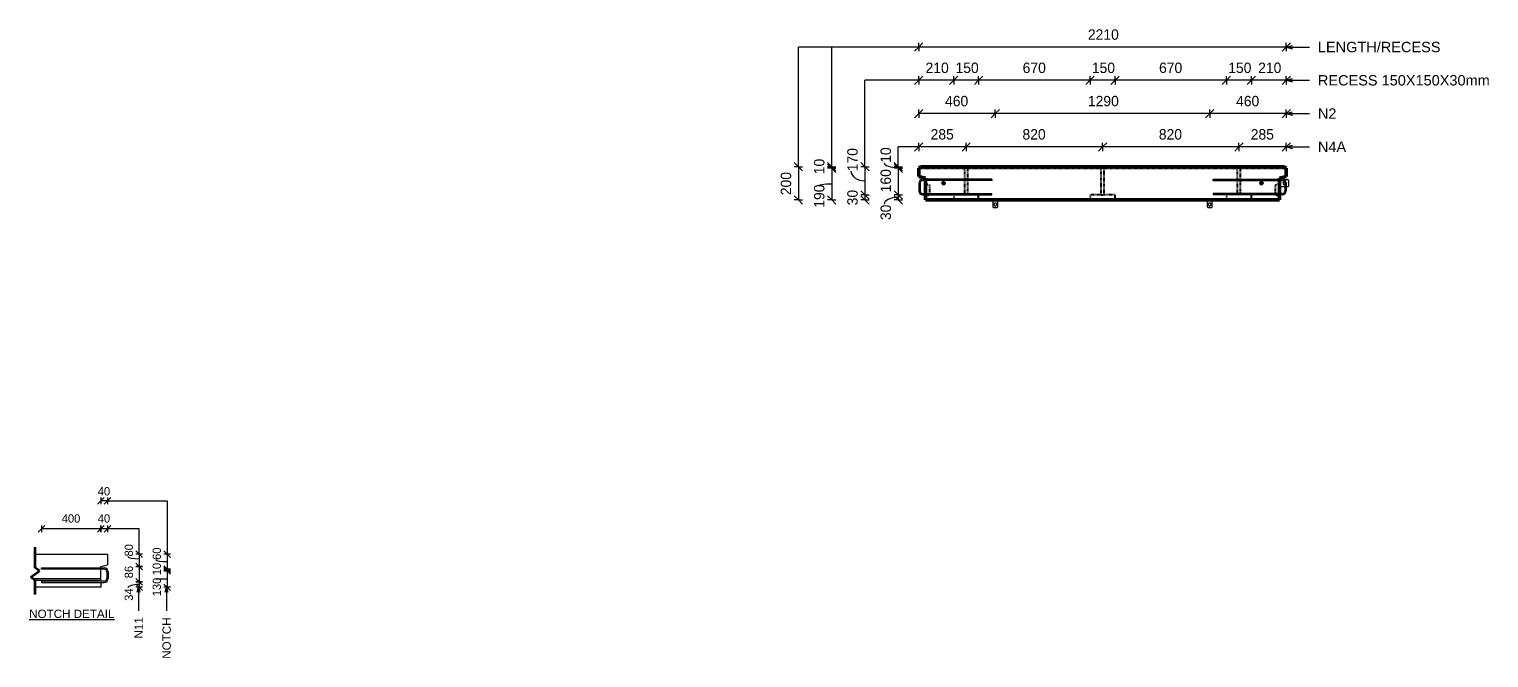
# Model space of a CAD drawing. Header units: millimetres. Extents: x -3238 to 16509, y 1067 to 21350.
# Drawn here: x 7732 to 16509, y 17512 to 21291 of the extents above; entities that cross this region are included whole.
import ezdxf

# ---------------------------------------------------------------- set-up
doc = ezdxf.new("R2010")
doc.units = ezdxf.units.MM
doc.linetypes.add('Dash', pattern=[6.36, 3.18, -3.18])
for name, color, linetype, lineweight in [('A-ANNO-DIMS', 211, 'Continuous', 9), ('A-ANNO-DIMS-25', 211, 'Continuous', 9), ('A-DETL', 90, 'Continuous', 18), ('A-DETL-MBND', 5, 'Continuous', 18), ('A-GENM', 13, 'Continuous', 18), ('A-WALL', 113, 'Continuous', 25), ('A-WALL-HDLN', 110, 'Dash', 25), ('G-ANNO-TEXT', 231, 'Continuous', 9), ('S-RBAR', 171, 'Continuous', 18)]:
    doc.layers.add(name, color=color, linetype=linetype, lineweight=lineweight)
doc.styles.add('Arial', font='arial.ttf', dxfattribs={"height": 62.5})
doc.styles.add('Arial_1', font='arial.ttf', dxfattribs={"height": 50})
doc.styles.add('Nirmala UI Semilight', font='NirmalaS.ttf', dxfattribs={"height": 62.5})
doc.styles.add('Nirmala UI Semilight_1', font='NirmalaS.ttf', dxfattribs={"height": 50})
doc.dimstyles.new('Arrow_Filled_-_2_5_NI_UI', dxfattribs={"dimscale": 304.8, "dimtxt": 65.460247, "dimasz": 0.164042, "dimexe": 0.082021, "dimexo": 0.0625, "dimgap": 0.082021, "dimtad": 1, "dimdec": 0, "dimzin": 0, "dimdsep": 46, "dimtxsty": 'Nirmala UI Semilight', "dimblk1": 'OBLIQUE', "dimblk2": 'OBLIQUE', "dimsah": 1, "dimcen": 0.09, "dimazin": 0, "dimtfac": 1, "dimtdec": 4, "dimtix": 1, "dimtmove": 0, "dimatfit": 3, "dimfxl": 0.082021, "dimfxlon": 1, "dimtvp": 1, "dimtolj": 1, "dimtzin": 0, "dimarcsym": 2})
doc.dimstyles.new('Arrow_Filled_-_2_5_NI_UI_5', dxfattribs={"dimscale": 304.8, "dimtxt": 65.460247, "dimasz": 0.164042, "dimexe": 0.082021, "dimexo": 0.0625, "dimgap": 0.082021, "dimtad": 1, "dimdec": 0, "dimzin": 0, "dimdsep": 46, "dimtxsty": 'Nirmala UI Semilight', "dimblk1": 'OBLIQUE', "dimblk2": 'OBLIQUE', "dimsah": 1, "dimcen": 0.09, "dimazin": 0, "dimtfac": 1, "dimtdec": 4, "dimtix": 1, "dimtmove": 1, "dimatfit": 3, "dimfxl": 0.082021, "dimfxlon": 1, "dimtvp": 1, "dimtolj": 1, "dimtzin": 0, "dimarcsym": 2})

# ---------------------------------------------------------------- blocks, each defined once
blk = doc.blocks.new('RR spread anchor face based - RR-SA-2_5-150-1876458-Elevation Top Copy 1 Copy 1')
at = {"layer": 'A-GENM'}
for p, q in [((-1003.5, 20264.6), (-1003.5, 20224.6)), ((-1003.5, 20224.6), (-1001, 20219.6)), ((-1001, 20219.6), (-976, 20219.6)), ((-995.5, 20235.1), (-995.5, 20241.1)), ((-981.5, 20241.1), (-981.5, 20235.1)), ((-976, 20219.6), (-973.5, 20224.6)), ((-973.5, 20224.6), (-973.5, 20264.6))]:
    blk.add_line(p, q, dxfattribs=at)
for centre, start, end in [((-988.5, 20241.1), 0, 180), ((-988.5, 20235.1), 180, 360)]:
    blk.add_arc(centre, 7, start, end, dxfattribs=at)
blk = doc.blocks.new('RR spread anchor face based - RR-SA-3_0-200-1726827-Elevation Top Copy 1 Copy 1')
at = {"layer": 'A-GENM'}
for p, q in [((-539.8, 20373.6), (-539.5, 20373.6)), ((-518.5, 20384.6), (-539.5, 20384.6)), ((-513.5, 20382.1), (-518.5, 20384.6)), ((-513.5, 20347.1), (-513.5, 20382.1)), ((-568.5, 20344.6), (-536.5, 20344.6)), ((-536.5, 20355.6), (-539.8, 20355.6)), ((-528.5, 20344.6), (-518.5, 20344.6)), ((-518.5, 20344.6), (-513.5, 20347.1))]:
    blk.add_line(p, q, dxfattribs=at)
for centre, start, end in [((-539.8, 20364.6), 90, 270), ((-535.8, 20364.6), 324.81675, 43.77435)]:
    blk.add_arc(centre, 9, start, end, dxfattribs=at)
blk = doc.blocks.new('DIMBLOCK47-Elevation Top Copy 1 Copy 1')
at = {"layer": 'A-ANNO-DIMS-25'}
for p, q in [((15006.5, 20583.7), (14981.5, 20558.7)), ((15006.5, 20583.7), (15031.5, 20608.7)), ((15006.5, 20583.7), (15006.5, 20608.7)), ((15291.5, 20583.7), (15006.5, 20583.7)), ((15006.5, 20583.7), (15006.5, 20558.7)), ((15291.5, 20583.7), (15266.5, 20558.7)), ((15291.5, 20583.7), (15316.5, 20608.7)), ((15291.5, 20583.7), (15291.5, 20608.7)), ((15291.5, 20583.7), (15291.5, 20558.7))]:
    blk.add_line(p, q, dxfattribs=at)
at = {"layer": 'A-ANNO-DIMS-25', "color": 0, "insert": (15077.6, 20690.2), "char_height": 62.5, "width": 171.387, "attachment_point": 1, "line_spacing_factor": 1.142579, "style": 'Nirmala UI Semilight'}
blk.add_mtext('285', dxfattribs=at)
blk = doc.blocks.new('_Oblique')
at = {"color": 0, "linetype": 'ByBlock', "lineweight": -2}
blk.add_line((-0.5, -0.5), (0.5, 0.5), dxfattribs=at)
blk = doc.blocks.new('DIMBLOCK48-Elevation Top Copy 1 Copy 1')
at = {"layer": 'A-ANNO-DIMS-25'}
for p, q in [((14186.5, 20583.7), (14161.5, 20558.7)), ((14186.5, 20583.7), (14211.5, 20608.7)), ((14186.5, 20583.7), (14186.5, 20608.7)), ((15006.5, 20583.7), (14186.5, 20583.7)), ((14186.5, 20583.7), (14186.5, 20558.7)), ((15006.5, 20583.7), (14981.5, 20558.7)), ((15006.5, 20583.7), (15031.5, 20608.7)), ((15006.5, 20583.7), (15006.5, 20608.7)), ((15006.5, 20583.7), (15006.5, 20558.7))]:
    blk.add_line(p, q, dxfattribs=at)
at = {"layer": 'A-ANNO-DIMS-25', "color": 0, "insert": (14525.1, 20690.2), "char_height": 62.5, "width": 171.387, "attachment_point": 1, "line_spacing_factor": 1.142579, "style": 'Nirmala UI Semilight'}
blk.add_mtext('820', dxfattribs=at)
blk = doc.blocks.new('DIMBLOCK49-Elevation Top Copy 1 Copy 1')
at = {"layer": 'A-ANNO-DIMS-25'}
for p, q in [((13366.5, 20583.7), (13341.5, 20558.7)), ((13366.5, 20583.7), (13391.5, 20608.7)), ((13366.5, 20583.7), (13366.5, 20608.7)), ((14186.5, 20583.7), (13366.5, 20583.7)), ((13366.5, 20583.7), (13366.5, 20558.7)), ((14186.5, 20583.7), (14161.5, 20558.7)), ((14186.5, 20583.7), (14211.5, 20608.7)), ((14186.5, 20583.7), (14186.5, 20608.7)), ((14186.5, 20583.7), (14186.5, 20558.7))]:
    blk.add_line(p, q, dxfattribs=at)
at = {"layer": 'A-ANNO-DIMS-25', "color": 0, "insert": (13705.1, 20690.2), "char_height": 62.5, "width": 171.387, "attachment_point": 1, "line_spacing_factor": 1.142579, "style": 'Nirmala UI Semilight'}
blk.add_mtext('820', dxfattribs=at)
blk = doc.blocks.new('DIMBLOCK50-Elevation Top Copy 1 Copy 1')
at = {"layer": 'A-ANNO-DIMS-25'}
for p, q in [((13081.5, 20583.7), (13056.5, 20558.7)), ((13081.5, 20583.7), (13106.5, 20608.7)), ((13081.5, 20583.7), (13081.5, 20608.7)), ((13366.5, 20583.7), (13081.5, 20583.7)), ((13081.5, 20583.7), (13081.5, 20558.7)), ((13366.5, 20583.7), (13341.5, 20558.7)), ((13366.5, 20583.7), (13391.5, 20608.7)), ((13366.5, 20583.7), (13366.5, 20608.7)), ((13366.5, 20583.7), (13366.5, 20558.7))]:
    blk.add_line(p, q, dxfattribs=at)
at = {"layer": 'A-ANNO-DIMS-25', "color": 0, "insert": (13152.6, 20690.2), "char_height": 62.5, "width": 171.387, "attachment_point": 1, "line_spacing_factor": 1.142579, "style": 'Nirmala UI Semilight'}
blk.add_mtext('285', dxfattribs=at)
blk = doc.blocks.new('DIMBLOCK51-Elevation Top Copy 1 Copy 1')
at = {"layer": 'A-ANNO-DIMS-25'}
for p, q in [((14831.5, 20783.7), (14856.5, 20808.7)), ((14831.5, 20783.7), (14831.5, 20808.7)), ((15291.5, 20783.7), (15316.5, 20808.7)), ((15291.5, 20783.7), (15291.5, 20808.7)), ((14831.5, 20783.7), (14806.5, 20758.7)), ((15291.5, 20783.7), (14831.5, 20783.7)), ((14831.5, 20783.7), (14831.5, 20758.7)), ((15291.5, 20783.7), (15266.5, 20758.7)), ((15291.5, 20783.7), (15291.5, 20758.7))]:
    blk.add_line(p, q, dxfattribs=at)
at = {"layer": 'A-ANNO-DIMS-25', "color": 0, "insert": (14989.5, 20890.2), "char_height": 62.5, "width": 172.815, "attachment_point": 1, "line_spacing_factor": 1.142579, "style": 'Nirmala UI Semilight'}
blk.add_mtext('460', dxfattribs=at)
blk = doc.blocks.new('DIMBLOCK52-Elevation Top Copy 1 Copy 1')
at = {"layer": 'A-ANNO-DIMS-25'}
for p, q in [((13541.5, 20783.7), (13566.5, 20808.7)), ((13541.5, 20783.7), (13541.5, 20808.7)), ((14831.5, 20783.7), (14856.5, 20808.7)), ((14831.5, 20783.7), (14831.5, 20808.7)), ((13541.5, 20783.7), (13516.5, 20758.7)), ((14831.5, 20783.7), (13541.5, 20783.7)), ((13541.5, 20783.7), (13541.5, 20758.7)), ((14831.5, 20783.7), (14806.5, 20758.7)), ((14831.5, 20783.7), (14831.5, 20758.7))]:
    blk.add_line(p, q, dxfattribs=at)
at = {"layer": 'A-ANNO-DIMS-25', "color": 0, "insert": (14098.5, 20890.2), "char_height": 62.5, "width": 211.377, "attachment_point": 1, "line_spacing_factor": 1.142579, "style": 'Nirmala UI Semilight'}
blk.add_mtext('1290', dxfattribs=at)
blk = doc.blocks.new('DIMBLOCK53-Elevation Top Copy 1 Copy 1')
at = {"layer": 'A-ANNO-DIMS-25'}
for p, q in [((13081.5, 20783.7), (13106.5, 20808.7)), ((13081.5, 20783.7), (13081.5, 20808.7)), ((13541.5, 20783.7), (13566.5, 20808.7)), ((13541.5, 20783.7), (13541.5, 20808.7)), ((13081.5, 20783.7), (13056.5, 20758.7)), ((13541.5, 20783.7), (13081.5, 20783.7)), ((13081.5, 20783.7), (13081.5, 20758.7)), ((13541.5, 20783.7), (13516.5, 20758.7)), ((13541.5, 20783.7), (13541.5, 20758.7))]:
    blk.add_line(p, q, dxfattribs=at)
at = {"layer": 'A-ANNO-DIMS-25', "color": 0, "insert": (13239.5, 20890.2), "char_height": 62.5, "width": 172.815, "attachment_point": 1, "line_spacing_factor": 1.142579, "style": 'Nirmala UI Semilight'}
blk.add_mtext('460', dxfattribs=at)
blk = doc.blocks.new('DIMBLOCK54-Elevation Top Copy 1 Copy 1')
at = {"layer": 'A-ANNO-DIMS-25'}
for p, q in [((15081.5, 20983.7), (15056.5, 20958.7)), ((15081.5, 20983.7), (15106.5, 21008.7)), ((15081.5, 20983.7), (15081.5, 21008.7)), ((15291.5, 20983.7), (15081.5, 20983.7)), ((15081.5, 20983.7), (15081.5, 20958.7)), ((15291.5, 20983.7), (15266.5, 20958.7)), ((15291.5, 20983.7), (15316.5, 21008.7)), ((15291.5, 20983.7), (15291.5, 21008.7)), ((15291.5, 20983.7), (15291.5, 20958.7))]:
    blk.add_line(p, q, dxfattribs=at)
at = {"layer": 'A-ANNO-DIMS-25', "color": 0, "insert": (15122.3, 21090.2), "char_height": 62.5, "width": 154.248, "attachment_point": 1, "line_spacing_factor": 1.142579, "style": 'Nirmala UI Semilight'}
blk.add_mtext('210', dxfattribs=at)
blk = doc.blocks.new('DIMBLOCK55-Elevation Top Copy 1 Copy 1')
at = {"layer": 'A-ANNO-DIMS-25'}
for p, q in [((14931.5, 20983.7), (14906.5, 20958.7)), ((14931.5, 20983.7), (14956.5, 21008.7)), ((14931.5, 20983.7), (14931.5, 21008.7)), ((15081.5, 20983.7), (14931.5, 20983.7)), ((14931.5, 20983.7), (14931.5, 20958.7)), ((15081.5, 20983.7), (15056.5, 20958.7)), ((15081.5, 20983.7), (15106.5, 21008.7)), ((15081.5, 20983.7), (15081.5, 21008.7)), ((15081.5, 20983.7), (15081.5, 20958.7))]:
    blk.add_line(p, q, dxfattribs=at)
at = {"layer": 'A-ANNO-DIMS-25', "color": 0, "insert": (14942.3, 21090.2), "char_height": 62.5, "width": 154.248, "attachment_point": 1, "line_spacing_factor": 1.142579, "style": 'Nirmala UI Semilight'}
blk.add_mtext('150', dxfattribs=at)
blk = doc.blocks.new('DIMBLOCK56-Elevation Top Copy 1 Copy 1')
at = {"layer": 'A-ANNO-DIMS-25'}
for p, q in [((14261.5, 20983.7), (14236.5, 20958.7)), ((14261.5, 20983.7), (14286.5, 21008.7)), ((14261.5, 20983.7), (14261.5, 21008.7)), ((14931.5, 20983.7), (14261.5, 20983.7)), ((14261.5, 20983.7), (14261.5, 20958.7)), ((14931.5, 20983.7), (14906.5, 20958.7)), ((14931.5, 20983.7), (14956.5, 21008.7)), ((14931.5, 20983.7), (14931.5, 21008.7)), ((14931.5, 20983.7), (14931.5, 20958.7))]:
    blk.add_line(p, q, dxfattribs=at)
at = {"layer": 'A-ANNO-DIMS-25', "color": 0, "insert": (14526.3, 21090.2), "char_height": 62.5, "width": 168.53, "attachment_point": 1, "line_spacing_factor": 1.142579, "style": 'Nirmala UI Semilight'}
blk.add_mtext('670', dxfattribs=at)
blk = doc.blocks.new('DIMBLOCK57-Elevation Top Copy 1 Copy 1')
at = {"layer": 'A-ANNO-DIMS-25'}
for p, q in [((14111.5, 20983.7), (14086.5, 20958.7)), ((14111.5, 20983.7), (14136.5, 21008.7)), ((14111.5, 20983.7), (14111.5, 21008.7)), ((14261.5, 20983.7), (14111.5, 20983.7)), ((14111.5, 20983.7), (14111.5, 20958.7)), ((14261.5, 20983.7), (14236.5, 20958.7)), ((14261.5, 20983.7), (14286.5, 21008.7)), ((14261.5, 20983.7), (14261.5, 21008.7)), ((14261.5, 20983.7), (14261.5, 20958.7))]:
    blk.add_line(p, q, dxfattribs=at)
at = {"layer": 'A-ANNO-DIMS-25', "color": 0, "insert": (14122.3, 21090.2), "char_height": 62.5, "width": 154.248, "attachment_point": 1, "line_spacing_factor": 1.142579, "style": 'Nirmala UI Semilight'}
blk.add_mtext('150', dxfattribs=at)
blk = doc.blocks.new('DIMBLOCK58-Elevation Top Copy 1 Copy 1')
at = {"layer": 'A-ANNO-DIMS-25'}
for p, q in [((13441.5, 20983.7), (13416.5, 20958.7)), ((13441.5, 20983.7), (13466.5, 21008.7)), ((13441.5, 20983.7), (13441.5, 21008.7)), ((14111.5, 20983.7), (13441.5, 20983.7)), ((13441.5, 20983.7), (13441.5, 20958.7)), ((14111.5, 20983.7), (14086.5, 20958.7)), ((14111.5, 20983.7), (14136.5, 21008.7)), ((14111.5, 20983.7), (14111.5, 21008.7)), ((14111.5, 20983.7), (14111.5, 20958.7))]:
    blk.add_line(p, q, dxfattribs=at)
at = {"layer": 'A-ANNO-DIMS-25', "color": 0, "insert": (13706.3, 21090.2), "char_height": 62.5, "width": 168.53, "attachment_point": 1, "line_spacing_factor": 1.142579, "style": 'Nirmala UI Semilight'}
blk.add_mtext('670', dxfattribs=at)
blk = doc.blocks.new('DIMBLOCK59-Elevation Top Copy 1 Copy 1')
at = {"layer": 'A-ANNO-DIMS-25'}
for p, q in [((13291.5, 20983.7), (13266.5, 20958.7)), ((13291.5, 20983.7), (13316.5, 21008.7)), ((13291.5, 20983.7), (13291.5, 21008.7)), ((13441.5, 20983.7), (13291.5, 20983.7)), ((13291.5, 20983.7), (13291.5, 20958.7)), ((13441.5, 20983.7), (13416.5, 20958.7)), ((13441.5, 20983.7), (13466.5, 21008.7)), ((13441.5, 20983.7), (13441.5, 21008.7)), ((13441.5, 20983.7), (13441.5, 20958.7))]:
    blk.add_line(p, q, dxfattribs=at)
at = {"layer": 'A-ANNO-DIMS-25', "color": 0, "insert": (13302.3, 21090.2), "char_height": 62.5, "width": 154.248, "attachment_point": 1, "line_spacing_factor": 1.142579, "style": 'Nirmala UI Semilight'}
blk.add_mtext('150', dxfattribs=at)
blk = doc.blocks.new('DIMBLOCK60-Elevation Top Copy 1 Copy 1')
at = {"layer": 'A-ANNO-DIMS-25'}
for p, q in [((13081.5, 20983.7), (13056.5, 20958.7)), ((13081.5, 20983.7), (13106.5, 21008.7)), ((13081.5, 20983.7), (13081.5, 21008.7)), ((13291.5, 20983.7), (13081.5, 20983.7)), ((13081.5, 20983.7), (13081.5, 20958.7)), ((13291.5, 20983.7), (13266.5, 20958.7)), ((13291.5, 20983.7), (13316.5, 21008.7)), ((13291.5, 20983.7), (13291.5, 21008.7)), ((13291.5, 20983.7), (13291.5, 20958.7))]:
    blk.add_line(p, q, dxfattribs=at)
at = {"layer": 'A-ANNO-DIMS-25', "color": 0, "insert": (13122.3, 21090.2), "char_height": 62.5, "width": 154.248, "attachment_point": 1, "line_spacing_factor": 1.142579, "style": 'Nirmala UI Semilight'}
blk.add_mtext('210', dxfattribs=at)
blk = doc.blocks.new('DIMBLOCK61-Elevation Top Copy 1 Copy 1')
at = {"layer": 'A-ANNO-DIMS-25'}
for p, q in [((13081.5, 21183.7), (13056.5, 21158.7)), ((13081.5, 21183.7), (13106.5, 21208.7)), ((13081.5, 21183.7), (13081.5, 21208.7)), ((15291.5, 21183.7), (13081.5, 21183.7)), ((13081.5, 21183.7), (13081.5, 21158.7)), ((15291.5, 21183.7), (15266.5, 21158.7)), ((15291.5, 21183.7), (15316.5, 21208.7)), ((15291.5, 21183.7), (15291.5, 21208.7)), ((15291.5, 21183.7), (15291.5, 21158.7))]:
    blk.add_line(p, q, dxfattribs=at)
at = {"layer": 'A-ANNO-DIMS-25', "color": 0, "insert": (14098.5, 21290.2), "char_height": 62.5, "width": 211.377, "attachment_point": 1, "line_spacing_factor": 1.142579, "style": 'Nirmala UI Semilight'}
blk.add_mtext('2210', dxfattribs=at)
blk = doc.blocks.new('DIMBLOCK62-Elevation Top Copy 1 Copy 1')
at = {"layer": 'A-ANNO-DIMS-25'}
for p, q in [((12958.1, 20464.6), (12933.1, 20489.6)), ((12958.1, 20454.6), (12933.1, 20479.6)), ((12958.1, 20464.6), (12933.1, 20464.6)), ((12958.1, 20454.6), (12933.1, 20454.6)), ((12958.1, 20464.6), (12958.1, 20454.6)), ((12958.1, 20464.6), (12983.1, 20439.6)), ((12958.1, 20464.6), (12983.1, 20464.6)), ((12958.1, 20454.6), (12983.1, 20429.6)), ((12958.1, 20454.6), (12983.1, 20454.6))]:
    blk.add_line(p, q, dxfattribs=at)
blk.add_ellipse((12958.1, 20487.8), major_axis=(84.5, 0), ratio=0.333984, start_param=3.141593, end_param=4.712389, dxfattribs=at)
at = {"layer": 'A-ANNO-DIMS-25', "color": 0, "insert": (12851.5, 20487.8), "char_height": 62.5, "width": 97.119, "attachment_point": 1, "rotation": 90, "line_spacing_factor": 1.142579, "style": 'Nirmala UI Semilight'}
blk.add_mtext('10', dxfattribs=at)
blk = doc.blocks.new('DIMBLOCK63-Elevation Top Copy 1 Copy 1')
at = {"layer": 'A-ANNO-DIMS-25'}
for p, q in [((12958.1, 20454.6), (12933.1, 20479.6)), ((12958.1, 20454.6), (12933.1, 20454.6)), ((12958.1, 20454.6), (12958.1, 20294.6)), ((12958.1, 20454.6), (12983.1, 20429.6)), ((12958.1, 20454.6), (12983.1, 20454.6)), ((12958.1, 20294.6), (12933.1, 20319.6)), ((12958.1, 20294.6), (12933.1, 20294.6)), ((12958.1, 20294.6), (12983.1, 20269.6)), ((12958.1, 20294.6), (12983.1, 20294.6))]:
    blk.add_line(p, q, dxfattribs=at)
at = {"layer": 'A-ANNO-DIMS-25', "color": 0, "insert": (12851.5, 20310.3), "char_height": 62.5, "width": 154.248, "attachment_point": 1, "rotation": 90, "line_spacing_factor": 1.142579, "style": 'Nirmala UI Semilight'}
blk.add_mtext('160', dxfattribs=at)
blk = doc.blocks.new('DIMBLOCK64-Elevation Top Copy 1 Copy 1')
at = {"layer": 'A-ANNO-DIMS-25'}
for p, q in [((12958.1, 20294.6), (12933.1, 20319.6)), ((12958.1, 20294.6), (12933.1, 20294.6)), ((12958.1, 20264.6), (12933.1, 20289.6)), ((12958.1, 20294.6), (12958.1, 20264.6)), ((12958.1, 20294.6), (12983.1, 20269.6)), ((12958.1, 20294.6), (12983.1, 20294.6)), ((12958.1, 20264.6), (12933.1, 20264.6)), ((12958.1, 20264.6), (12983.1, 20239.6)), ((12958.1, 20264.6), (12983.1, 20264.6))]:
    blk.add_line(p, q, dxfattribs=at)
blk.add_ellipse((12958.1, 20238.7), major_axis=(84.5, 0), ratio=0.484172, start_param=1.570796, end_param=3.141593, dxfattribs=at)
at = {"layer": 'A-ANNO-DIMS-25', "color": 0, "insert": (12851.5, 20143.4), "char_height": 62.5, "width": 114.258, "attachment_point": 1, "rotation": 90, "line_spacing_factor": 1.142579, "style": 'Nirmala UI Semilight'}
blk.add_mtext('30', dxfattribs=at)
blk = doc.blocks.new('DIMBLOCK65-Elevation Top Copy 1 Copy 1')
at = {"layer": 'A-ANNO-DIMS-25'}
for p, q in [((12558.1, 20464.6), (12533.1, 20489.6)), ((12558.1, 20454.6), (12533.1, 20479.6)), ((12558.1, 20464.6), (12533.1, 20464.6)), ((12558.1, 20454.6), (12533.1, 20454.6)), ((12558.1, 20464.6), (12558.1, 20454.6)), ((12558.1, 20464.6), (12583.1, 20439.6)), ((12558.1, 20464.6), (12583.1, 20464.6)), ((12558.1, 20454.6), (12583.1, 20429.6)), ((12558.1, 20454.6), (12583.1, 20454.6))]:
    blk.add_line(p, q, dxfattribs=at)
at = {"layer": 'A-ANNO-DIMS-25', "color": 0, "insert": (12451.5, 20419.1), "char_height": 62.5, "width": 97.119, "attachment_point": 1, "rotation": 90, "line_spacing_factor": 1.142579, "style": 'Nirmala UI Semilight'}
blk.add_mtext('10', dxfattribs=at)
blk = doc.blocks.new('DIMBLOCK66-Elevation Top Copy 1 Copy 1')
at = {"layer": 'A-ANNO-DIMS-25'}
for p, q in [((12558.1, 20454.6), (12533.1, 20479.6)), ((12558.1, 20454.6), (12533.1, 20454.6)), ((12558.1, 20454.6), (12558.1, 20264.6)), ((12558.1, 20454.6), (12583.1, 20429.6)), ((12558.1, 20454.6), (12583.1, 20454.6)), ((12558.1, 20264.6), (12533.1, 20289.6)), ((12558.1, 20264.6), (12533.1, 20264.6)), ((12558.1, 20264.6), (12583.1, 20239.6)), ((12558.1, 20264.6), (12583.1, 20264.6))]:
    blk.add_line(p, q, dxfattribs=at)
blk.add_ellipse((12558.1, 20346.4), major_axis=(84.5, 0), ratio=0.155959, start_param=1.570796, end_param=3.141593, dxfattribs=at)
at = {"layer": 'A-ANNO-DIMS-25', "color": 0, "insert": (12451.5, 20217.8), "char_height": 62.5, "width": 154.248, "attachment_point": 1, "rotation": 90, "line_spacing_factor": 1.142579, "style": 'Nirmala UI Semilight'}
blk.add_mtext('190', dxfattribs=at)
blk = doc.blocks.new('DIMBLOCK67-Elevation Top Copy 1 Copy 1')
at = {"layer": 'A-ANNO-DIMS-25'}
for p, q in [((12758.1, 20464.6), (12733.1, 20489.6)), ((12758.1, 20464.6), (12733.1, 20464.6)), ((12758.1, 20464.6), (12758.1, 20294.6)), ((12758.1, 20464.6), (12783.1, 20439.6)), ((12758.1, 20464.6), (12783.1, 20464.6)), ((12758.1, 20294.6), (12733.1, 20319.6)), ((12758.1, 20294.6), (12733.1, 20294.6)), ((12758.1, 20294.6), (12783.1, 20269.6)), ((12758.1, 20294.6), (12783.1, 20294.6))]:
    blk.add_line(p, q, dxfattribs=at)
blk.add_ellipse((12758.1, 20436.9), major_axis=(84.5, 0), ratio=0.677904, start_param=3.141593, end_param=4.712389, dxfattribs=at)
at = {"layer": 'A-ANNO-DIMS-25', "color": 0, "insert": (12651.5, 20436.9), "char_height": 62.5, "width": 151.392, "attachment_point": 1, "rotation": 90, "line_spacing_factor": 1.142579, "style": 'Nirmala UI Semilight'}
blk.add_mtext('170', dxfattribs=at)
blk = doc.blocks.new('DIMBLOCK68-Elevation Top Copy 1 Copy 1')
at = {"layer": 'A-ANNO-DIMS-25'}
for p, q in [((12758.1, 20294.6), (12733.1, 20319.6)), ((12758.1, 20294.6), (12733.1, 20294.6)), ((12758.1, 20264.6), (12733.1, 20289.6)), ((12758.1, 20294.6), (12758.1, 20264.6)), ((12758.1, 20294.6), (12783.1, 20269.6)), ((12758.1, 20294.6), (12783.1, 20294.6)), ((12758.1, 20264.6), (12733.1, 20264.6)), ((12758.1, 20264.6), (12783.1, 20239.6)), ((12758.1, 20264.6), (12783.1, 20264.6))]:
    blk.add_line(p, q, dxfattribs=at)
at = {"layer": 'A-ANNO-DIMS-25', "color": 0, "insert": (12651.5, 20232), "char_height": 62.5, "width": 114.258, "attachment_point": 1, "rotation": 90, "line_spacing_factor": 1.142579, "style": 'Nirmala UI Semilight'}
blk.add_mtext('30', dxfattribs=at)
blk = doc.blocks.new('DIMBLOCK69-Elevation Top Copy 1 Copy 1')
at = {"layer": 'A-ANNO-DIMS-25'}
for p, q in [((12358.1, 20464.6), (12333.1, 20489.6)), ((12358.1, 20464.6), (12333.1, 20464.6)), ((12358.1, 20464.6), (12358.1, 20264.6)), ((12358.1, 20464.6), (12383.1, 20439.6)), ((12358.1, 20464.6), (12383.1, 20464.6)), ((12358.1, 20264.6), (12333.1, 20289.6)), ((12358.1, 20264.6), (12333.1, 20264.6)), ((12358.1, 20264.6), (12383.1, 20239.6)), ((12358.1, 20264.6), (12383.1, 20264.6))]:
    blk.add_line(p, q, dxfattribs=at)
at = {"layer": 'A-ANNO-DIMS-25', "color": 0, "insert": (12251.5, 20293.2), "char_height": 62.5, "width": 171.387, "attachment_point": 1, "rotation": 90, "line_spacing_factor": 1.142579, "style": 'Nirmala UI Semilight'}
blk.add_mtext('200', dxfattribs=at)

msp = doc.modelspace()

# ---------------------------------------------------------------- hatches: boundary and pattern name
at = {"layer": 'S-RBAR'}
for points in [[(13231, 20354.6), (13238.1, 20357.5), (13241, 20364.6), (13238.1, 20371.6), (13231, 20374.6), (13224, 20371.6), (13221, 20364.6), (13224, 20357.5)], [(15142, 20354.6), (15149.1, 20357.5), (15152, 20364.6), (15149.1, 20371.6), (15142, 20374.6), (15135, 20371.6), (15132, 20364.6), (15135, 20357.5)]]:
    msp.add_hatch(color=256, dxfattribs=at).paths.add_polyline_path(points)
h = msp.add_hatch(color=256, dxfattribs=at)
edge = h.paths.add_edge_path()
edge.add_arc((13231, 20364.6), 10, 0, 360)
h = msp.add_hatch(color=256, dxfattribs=at)
edge = h.paths.add_edge_path()
edge.add_arc((15142, 20364.6), 10, 0, 360)

# ---------------------------------------------------------------- linework, layer by layer
at = {"layer": 'A-DETL', "color": 7}
for p, q in [((8163, 18456.1), (8143, 18436.1)), ((8163, 18456.1), (8183, 18476.1)), ((8163, 18476.1), (8163, 18456.1)), ((8203, 18456.1), (8163, 18456.1)), ((8163, 18456.1), (8163, 18436.1)), ((8203, 18456.1), (8183, 18436.1)), ((8223, 18476.1), (8203, 18456.1)), ((8203, 18476.1), (8203, 18456.1)), ((8203, 18456.1), (8203, 18436.1)), ((8203, 18456.1), (8561.2, 18456.1)), ((8561.2, 18456.1), (8561.2, 18135.4)), ((7807, 18287.5), (7787, 18267.5)), ((7807, 18307.5), (7807, 18287.5)), ((7807, 18287.5), (7827, 18307.5)), ((8163, 18287.5), (7807, 18287.5)), ((7807, 18287.5), (7807, 18267.5)), ((8163, 18287.5), (8143, 18267.5)), ((8143, 18267.5), (8163, 18287.5)), ((8163, 18287.5), (8163, 18307.5)), ((8163, 18307.5), (8163, 18287.5)), ((8163, 18287.5), (8183, 18307.5)), ((8183, 18307.5), (8163, 18287.5)), ((8203, 18287.5), (8163, 18287.5)), ((8163, 18287.5), (8163, 18267.5)), ((8163, 18267.5), (8163, 18287.5)), ((8183, 18267.5), (8203, 18287.5)), ((8203, 18307.5), (8203, 18287.5)), ((8203, 18287.5), (8223, 18307.5)), ((8203, 18287.5), (8203, 18267.5)), ((8392.9, 18287.5), (8203, 18287.5)), ((8392.9, 18135.4), (8392.9, 18287.5)), ((7768, 18135.4), (8203, 18135.4)), ((8203, 18135.4), (8203, 18070.4)), ((8392.9, 18135.4), (8372.9, 18155.4)), ((8392.9, 18135.4), (8372.9, 18135.4)), ((8412.9, 18115.4), (8392.9, 18135.4)), ((8392.9, 18135.4), (8392.9, 18060.6)), ((8412.9, 18135.4), (8392.9, 18135.4)), ((8561.2, 18135.4), (8541.2, 18155.4)), ((8561.2, 18135.4), (8541.2, 18135.4)), ((8581.2, 18115.4), (8561.2, 18135.4)), ((8561.2, 18135.4), (8561.2, 18045.4)), ((8581.2, 18135.4), (8561.2, 18135.4)), ((7807, 18044.1), (7807, 18052.1)), ((7807, 18052.1), (8183, 18052.1)), ((8183, 18044.1), (7807, 18044.1)), ((8163, 18060.4), (8203, 18070.4)), ((8163, 17973.4), (8163, 18060.4)), ((8199, 18028.1), (8199, 17989.4)), ((8207, 18028.1), (8207, 17989.4)), ((8392.9, 18060.6), (8372.9, 18080.6)), ((8372.9, 18080.6), (8392.9, 18060.6)), ((8392.9, 18060.6), (8372.9, 18060.6)), ((8372.9, 18060.6), (8392.9, 18060.6)), ((8392.9, 18060.6), (8412.9, 18060.6)), ((8412.9, 18060.6), (8392.9, 18060.6)), ((8392.9, 18060.6), (8412.9, 18040.6)), ((8412.9, 18040.6), (8392.9, 18060.6)), ((8392.9, 18060.6), (8392.9, 17969.4)), ((8561.2, 18045.4), (8541.2, 18065.4)), ((8541.2, 18065.4), (8561.2, 18045.4)), ((8561.2, 18035.4), (8541.2, 18055.4)), ((8541.2, 18055.4), (8561.2, 18035.4)), ((8561.2, 18045.4), (8541.2, 18045.4)), ((8541.2, 18045.4), (8561.2, 18045.4)), ((8561.2, 18035.4), (8541.2, 18035.4)), ((8541.2, 18035.4), (8561.2, 18035.4)), ((8561.2, 18045.4), (8581.2, 18045.4)), ((8581.2, 18045.4), (8561.2, 18045.4)), ((8561.2, 18045.4), (8581.2, 18025.4)), ((8581.2, 18025.4), (8561.2, 18045.4)), ((8561.2, 18045.4), (8561.2, 18035.4)), ((8561.2, 18035.4), (8581.2, 18035.4)), ((8581.2, 18035.4), (8561.2, 18035.4)), ((8561.2, 18035.4), (8581.2, 18015.4)), ((8581.2, 18015.4), (8561.2, 18035.4)), ((8561.2, 18035.4), (8561.2, 17935.4)), ((8163, 17985.6), (7757, 17985.6)), ((8163, 17975.6), (7768, 17975.6)), ((8163, 17935.4), (7768, 17935.4)), ((8183, 17973.4), (7807, 17973.4)), ((7807, 17973.4), (7807, 17965.4)), ((7807, 17965.4), (8183, 17965.4)), ((8163, 17965.4), (8163, 17935.4)), ((8392.9, 17969.4), (8372.9, 17989.4)), ((8372.9, 17989.4), (8392.9, 17969.4)), ((8392.9, 17969.4), (8372.9, 17969.4)), ((8372.9, 17969.4), (8392.9, 17969.4)), ((8392.9, 17935.4), (8372.9, 17955.4)), ((8392.9, 17935.4), (8372.9, 17935.4)), ((8381.9, 17906.5), (8390, 17936.5)), ((8390, 17936.5), (8390, 17796)), ((8390, 17936.5), (8398, 17906.5)), ((8392.9, 17969.4), (8412.9, 17969.4)), ((8412.9, 17969.4), (8392.9, 17969.4)), ((8392.9, 17969.4), (8412.9, 17949.4)), ((8412.9, 17949.4), (8392.9, 17969.4)), ((8392.9, 17969.4), (8392.9, 17935.4)), ((8412.9, 17935.4), (8392.9, 17935.4)), ((8392.9, 17935.4), (8412.9, 17915.4)), ((8561.2, 17935.4), (8541.2, 17955.4)), ((8561.2, 17935.4), (8541.2, 17935.4)), ((8550.3, 17906.5), (8558.3, 17936.5)), ((8558.3, 17936.5), (8558.3, 17796)), ((8558.3, 17936.5), (8566.3, 17906.5)), ((8581.2, 17935.4), (8561.2, 17935.4)), ((8561.2, 17935.4), (8581.2, 17915.4)), ((8390, 17796), (8390, 17794.6)), ((8558.3, 17796), (8558.3, 17794.7))]:
    msp.add_line(p, q, dxfattribs=at)
at = {"layer": 'A-DETL', "color": 250, "lineweight": 35}
for p, q in [((7768, 18053.5), (7768, 18177.5)), ((7742.6, 17996.4), (7793.4, 18034.5)), ((7768, 17977.3), (7742.6, 17996.4)), ((7793.4, 18034.5), (7768, 18053.5)), ((7768, 17892.3), (7768, 17977.3))]:
    msp.add_line(p, q, dxfattribs=at)
at = {"layer": 'A-DETL', "color": 7}
for centre, radius, start, end in [((8183, 18028.1), 24, 0, 90), ((8183, 18028.1), 16, 0, 90), ((8183, 17989.4), 16, 270, 0), ((8183, 17989.4), 24, 270, 0)]:
    msp.add_arc(centre, radius, start, end, dxfattribs=at)
for centre, ratio, start_param, end_param in [((8392.9, 18120.9), 0.209345, 3.141593, 4.712389), ((8561.2, 18100.5), 0.149102, 3.141593, 4.712389), ((8392.9, 17931.8), 0.305683, 1.570796, 3.141593), ((8561.2, 17984.5), 0.013219, 1.570796, 3.141593)]:
    msp.add_ellipse(centre, major_axis=(67.6, 0), ratio=ratio, start_param=start_param, end_param=end_param, dxfattribs=at)
at = {"layer": 'A-DETL-MBND'}
for p, q in [((12358.1, 20464.6), (12358.1, 21183.7)), ((13081.5, 21183.7), (12358.1, 21183.7)), ((12558.1, 20464.6), (12558.1, 21183.7)), ((12758.1, 20464.6), (12758.1, 20983.7)), ((13081.5, 20983.7), (12758.1, 20983.7)), ((12958.1, 20464.6), (12958.1, 20583.7)), ((13081.5, 20583.7), (12958.1, 20583.7))]:
    msp.add_line(p, q, dxfattribs=at)
at = {"layer": 'A-WALL', "lineweight": 50}
for p, q in [((13091.5, 20464.6), (13081.5, 20454.6)), ((13081.5, 20454.6), (13081.5, 20404.6)), ((15281.5, 20464.6), (13091.5, 20464.6)), ((15291.5, 20454.6), (15281.5, 20464.6)), ((15291.5, 20404.6), (15291.5, 20454.6)), ((13081.5, 20404.6), (13121.5, 20394.6)), ((13121.5, 20394.6), (13121.5, 20388.6)), ((13121.5, 20380.6), (13121.5, 20302.6)), ((15251.5, 20394.6), (15291.5, 20404.6)), ((15251.5, 20388.6), (15251.5, 20394.6)), ((15251.5, 20302.6), (15251.5, 20380.6)), ((13121.5, 20294.6), (13121.5, 20264.6)), ((15251.5, 20264.6), (15251.5, 20294.6)), ((13121.5, 20264.6), (15251.5, 20264.6))]:
    msp.add_line(p, q, dxfattribs=at)
at = {"layer": 'A-WALL-HDLN'}
for p, q in [((13081.6, 20454.6), (13356.5, 20454.6)), ((13356.5, 20454.6), (13356.5, 20388.6)), ((13376.5, 20454.6), (13356.5, 20454.6)), ((13376.5, 20388.6), (13376.5, 20454.6)), ((13376.6, 20454.6), (14176.5, 20454.6)), ((14176.5, 20454.6), (14176.5, 20294.6)), ((14196.5, 20454.6), (14176.5, 20454.6)), ((14196.5, 20294.6), (14196.5, 20454.6)), ((14196.6, 20454.6), (14996.5, 20454.6)), ((14996.5, 20454.6), (14996.5, 20388.6)), ((15016.5, 20454.6), (14996.5, 20454.6)), ((15016.5, 20388.6), (15016.5, 20454.6)), ((15016.6, 20454.6), (15291.5, 20454.6)), ((13121.5, 20364.6), (13146.5, 20354.6)), ((13356.5, 20380.6), (13356.5, 20302.6)), ((13376.5, 20302.6), (13376.5, 20380.6)), ((14996.5, 20380.6), (14996.5, 20302.6)), ((15016.5, 20302.6), (15016.5, 20380.6)), ((15226.5, 20354.6), (15251.5, 20364.5)), ((13146.5, 20294.6), (13121.5, 20284.6)), ((13146.5, 20354.6), (13146.5, 20302.6)), ((13291.5, 20294.6), (13291.5, 20264.6)), ((13441.5, 20264.6), (13441.5, 20294.6)), ((14111.5, 20294.6), (14111.5, 20264.6)), ((14176.5, 20294.6), (14111.5, 20294.6)), ((14176.5, 20294.6), (14196.5, 20294.6)), ((14261.5, 20294.6), (14196.6, 20294.6)), ((14261.5, 20264.6), (14261.5, 20294.6)), ((14931.5, 20294.6), (14931.5, 20264.6)), ((15081.5, 20264.6), (15081.5, 20294.6)), ((15226.5, 20302.6), (15226.5, 20354.6)), ((15251.5, 20284.6), (15226.5, 20294.6))]:
    msp.add_line(p, q, dxfattribs=at)
at = {"layer": 'G-ANNO-TEXT', "color": 10}
for p, q in [((15291.1, 21183.9), (15328.6, 21194)), ((15291.1, 21183.9), (15328.6, 21194)), ((15291.1, 21183.9), (15328.6, 21173.9)), ((15291.1, 21183.9), (15431.5, 21183.9)), ((15291.1, 21183.9), (15328.6, 21173.9)), ((15291.1, 21183.9), (15431.5, 21183.9)), ((15291.1, 20983.9), (15328.6, 20994)), ((15291.1, 20983.9), (15328.6, 20994)), ((15291.1, 20983.9), (15328.6, 20973.9)), ((15291.1, 20983.9), (15431.5, 20983.9)), ((15291.1, 20983.9), (15328.6, 20973.9)), ((15291.1, 20983.9), (15431.5, 20983.9)), ((15291.1, 20783.9), (15328.6, 20794)), ((15291.1, 20783.9), (15328.6, 20794)), ((15291.1, 20783.9), (15328.6, 20773.9)), ((15291.1, 20783.9), (15431.5, 20783.9)), ((15291.1, 20783.9), (15328.6, 20773.9)), ((15291.1, 20783.9), (15431.5, 20783.9)), ((15291.1, 20583.9), (15328.6, 20594)), ((15291.1, 20583.9), (15328.6, 20594)), ((15291.1, 20583.9), (15328.6, 20573.9)), ((15291.1, 20583.9), (15431.5, 20583.9)), ((15291.1, 20583.9), (15328.6, 20573.9)), ((15291.1, 20583.9), (15431.5, 20583.9))]:
    msp.add_line(p, q, dxfattribs=at)
at = {"layer": 'S-RBAR'}
for p, q in [((13081.5, 20364.6), (13081.5, 20318.6)), ((13089.5, 20364.6), (13089.5, 20318.6)), ((13521.5, 20388.6), (13105.5, 20388.6)), ((13521.5, 20380.6), (13105.5, 20380.6)), ((13224, 20371.6), (13221, 20364.6)), ((13221, 20364.6), (13224, 20357.5)), ((13231, 20374.6), (13224, 20371.6)), ((13238.1, 20371.6), (13231, 20374.6)), ((13241, 20364.6), (13238.1, 20371.6)), ((13238.1, 20357.5), (13241, 20364.6)), ((13521.5, 20388.6), (13521.5, 20380.6)), ((14851.5, 20388.6), (15267.5, 20388.6)), ((14851.5, 20380.6), (14851.5, 20388.6)), ((14851.5, 20380.6), (15267.5, 20380.6)), ((15135, 20371.6), (15132, 20364.6)), ((15132, 20364.6), (15135, 20357.5)), ((15142, 20374.6), (15135, 20371.6)), ((15149.1, 20371.6), (15142, 20374.6)), ((15152, 20364.6), (15149.1, 20371.6)), ((15149.1, 20357.5), (15152, 20364.6)), ((15283.5, 20364.6), (15283.5, 20318.6)), ((15291.5, 20364.6), (15291.5, 20318.6)), ((13105.5, 20302.6), (13521.5, 20302.6)), ((13105.5, 20294.6), (13521.5, 20294.6)), ((13224, 20357.5), (13231, 20354.6)), ((13231, 20354.6), (13238.1, 20357.5)), ((13521.5, 20294.6), (13521.5, 20302.6)), ((15267.5, 20302.6), (14851.5, 20302.6)), ((14851.5, 20302.6), (14851.5, 20294.6)), ((15267.5, 20294.6), (14851.5, 20294.6)), ((15135, 20357.5), (15142, 20354.6)), ((15142, 20354.6), (15149.1, 20357.5))]:
    msp.add_line(p, q, dxfattribs=at)
for centre in [(13231, 20364.6), (15142, 20364.6)]:
    msp.add_circle(centre, 10, dxfattribs=at)
for centre, radius, start, end in [((13105.5, 20364.6), 24, 90, 180), ((13105.5, 20364.6), 16, 90, 180), ((15267.5, 20364.6), 24, 360, 90), ((15267.5, 20364.6), 16, 0, 90), ((13105.5, 20318.6), 24, 180, 270), ((13105.5, 20318.6), 16, 180, 270), ((15267.5, 20318.6), 16, 270, 0), ((15267.5, 20318.6), 24, 270, 0)]:
    msp.add_arc(centre, radius, start, end, dxfattribs=at)

# ---------------------------------------------------------------- block references
at = {"layer": 'A-GENM'}
for name, p in [('RR spread anchor face based - RR-SA-3_0-200-1726827-Elevation Top Copy 1 Copy 1', (15820.1, 0)), ('RR spread anchor face based - RR-SA-2_5-150-1876458-Elevation Top Copy 1 Copy 1', (14530.1, 0)), ('RR spread anchor face based - RR-SA-2_5-150-1876458-Elevation Top Copy 1 Copy 1', (15820.1, 0))]:
    msp.add_blockref(name, p, dxfattribs=at)

# ---------------------------------------------------------------- texts
at = {"layer": 'G-ANNO-TEXT', "color": 7, "attachment_point": 1}
for s, insert, char_height, width, style in [('LENGTH/RECESS', (15481.5, 21215.2), 62.5, 891.877, 'Arial'), ('LENGTH/RECESS', (15481.5, 21215.2), 62.5, 891.877, 'Arial'), ('RECESS 150X150X30mm', (15481.5, 21015.2), 62.5, 1248.628, 'Arial'), ('RECESS 150X150X30mm', (15481.5, 21015.2), 62.5, 1248.628, 'Arial'), ('N2', (15481.5, 20815.2), 62.5, 134.283, 'Arial'), ('N2', (15481.5, 20815.2), 62.5, 134.283, 'Arial'), ('N4A', (15481.5, 20615.2), 62.5, 204.43, 'Arial'), ('N4A', (15481.5, 20615.2), 62.5, 204.43, 'Arial'), ('40', (8144.4, 18538), 50, 91.392, 'Nirmala UI Semilight_1'), ('400', (7927.9, 18374.4), 50, 136.287, 'Nirmala UI Semilight_1'), ('40', (8144.4, 18374.4), 50, 91.392, 'Nirmala UI Semilight_1'), ('\\LNOTCH DETAIL', (7732.1, 17801.3), 50, 622.11, 'Arial_1')]:
    msp.add_mtext(s, dxfattribs=dict(at, insert=insert, char_height=char_height, width=width, style=style))
at = {"layer": 'G-ANNO-TEXT', "color": 7, "char_height": 50, "attachment_point": 1, "rotation": 90}
for s, insert, width, style in [('80', (8306, 18120.9), 89.789, 'Nirmala UI Semilight_1'), ('60', (8474.3, 18100.5), 89.789, 'Nirmala UI Semilight_1'), ('86', (8306, 17989.8), 89.789, 'Nirmala UI Semilight_1'), ('10', (8474.3, 18008.1), 76.962, 'Nirmala UI Semilight_1'), ('34', (8306, 17854.6), 91.392, 'Nirmala UI Semilight_1'), ('130', (8474.3, 17881.7), 121.856, 'Nirmala UI Semilight_1'), ('N11', (8365.2, 17627.6), 153.924, 'Arial_1'), ('NOTCH', (8533.6, 17506), 301.435, 'Arial_1')]:
    msp.add_mtext(s, dxfattribs=dict(at, insert=insert, width=width, style=style))

# ---------------------------------------------------------------- dimensions: what is measured, and where the dimension line sits
at = {"layer": 'A-ANNO-DIMS'}
for base, p1, p2, override, picture, middle in [((13081.5, 21183.7), (15291.5, 21158.7), (13081.5, 21158.7), {"dimpost": '<>', "dimfxl": 2210}, 'DIMBLOCK61-Elevation Top Copy 1 Copy 1', (14186.5, 21241.1)), ((13081.5, 20983.7), (13291.5, 20958.7), (13081.5, 20958.7), {"dimpost": '<>', "dimfxl": 210}, 'DIMBLOCK60-Elevation Top Copy 1 Copy 1', (13186.5, 21041.1)), ((13291.5, 20983.7), (13441.5, 20958.7), (13291.5, 20958.7), {"dimpost": '<>', "dimfxl": 150}, 'DIMBLOCK59-Elevation Top Copy 1 Copy 1', (13366.5, 21041.1)), ((13441.5, 20983.7), (14111.5, 20958.7), (13441.5, 20958.7), {"dimpost": '<>', "dimfxl": 670}, 'DIMBLOCK58-Elevation Top Copy 1 Copy 1', (13776.5, 21041)), ((14111.5, 20983.7), (14261.5, 20958.7), (14111.5, 20958.7), {"dimpost": '<>', "dimfxl": 150}, 'DIMBLOCK57-Elevation Top Copy 1 Copy 1', (14186.5, 21041.1)), ((14261.5, 20983.7), (14931.5, 20958.7), (14261.5, 20958.7), {"dimpost": '<>', "dimfxl": 670}, 'DIMBLOCK56-Elevation Top Copy 1 Copy 1', (14596.5, 21041)), ((14931.5, 20983.7), (15081.5, 20958.7), (14931.5, 20958.7), {"dimpost": '<>', "dimfxl": 150}, 'DIMBLOCK55-Elevation Top Copy 1 Copy 1', (15006.5, 21041.1)), ((15081.5, 20983.7), (15291.5, 20958.7), (15081.5, 20958.7), {"dimpost": '<>', "dimfxl": 210}, 'DIMBLOCK54-Elevation Top Copy 1 Copy 1', (15186.5, 21041.1)), ((13081.5, 20783.7), (13541.5, 20758.7), (13081.5, 20758.7), {"dimpost": '<>', "dimfxl": 460}, 'DIMBLOCK53-Elevation Top Copy 1 Copy 1', (13311.5, 20841)), ((13541.5, 20783.7), (14831.5, 20758.7), (13541.5, 20758.7), {"dimpost": '<>', "dimfxl": 1290}, 'DIMBLOCK52-Elevation Top Copy 1 Copy 1', (14186.5, 20841.1)), ((14831.5, 20783.7), (15291.5, 20758.7), (14831.5, 20758.7), {"dimpost": '<>', "dimfxl": 460}, 'DIMBLOCK51-Elevation Top Copy 1 Copy 1', (15061.5, 20841)), ((13081.5, 20583.7), (13366.5, 20558.7), (13081.5, 20558.7), {"dimpost": '<>', "dimfxl": 285}, 'DIMBLOCK50-Elevation Top Copy 1 Copy 1', (13224, 20640.9)), ((13366.5, 20583.7), (14186.5, 20558.7), (13366.5, 20558.7), {"dimpost": '<>', "dimfxl": 820}, 'DIMBLOCK49-Elevation Top Copy 1 Copy 1', (13776.5, 20640.9)), ((14186.5, 20583.7), (15006.5, 20558.7), (14186.5, 20558.7), {"dimpost": '<>', "dimfxl": 820}, 'DIMBLOCK48-Elevation Top Copy 1 Copy 1', (14596.5, 20640.9)), ((15006.5, 20583.7), (15291.5, 20558.7), (15006.5, 20558.7), {"dimpost": '<>', "dimfxl": 285}, 'DIMBLOCK47-Elevation Top Copy 1 Copy 1', (15149, 20640.9))]:
    dim = msp.add_linear_dim(base=base, p1=p1, p2=p2, dimstyle='Arrow_Filled_-_2_5_NI_UI', override=override, dxfattribs=at)
    dim.commit()
    dim.dimension.update_dxf_attribs({"geometry": picture, "text_midpoint": middle})
for base, p1, p2, override, picture, middle in [((12758.1, 20294.6), (12783.1, 20464.6), (12783.1, 20294.6), {"dimpost": '<>', "dimfxl": 170}, 'DIMBLOCK67-Elevation Top Copy 1 Copy 1', (12693.2, 20512.6)), ((12958.1, 20454.6), (12983.1, 20464.6), (12983.1, 20454.6), {"dimpost": '<>', "dimfxl": 10}, 'DIMBLOCK62-Elevation Top Copy 1 Copy 1', (12893.2, 20536.4)), ((12558.1, 20264.6), (12583.1, 20454.6), (12583.1, 20264.6), {"dimpost": '<>', "dimfxl": 190}, 'DIMBLOCK66-Elevation Top Copy 1 Copy 1', (12493.2, 20295)), ((12958.1, 20264.6), (12983.1, 20294.6), (12983.1, 20264.6), {"dimpost": '<>', "dimfxl": 30}, 'DIMBLOCK64-Elevation Top Copy 1 Copy 1', (12893.2, 20200.6))]:
    dim = msp.add_linear_dim(base=base, p1=p1, p2=p2, angle=90, dimstyle='Arrow_Filled_-_2_5_NI_UI_5', override=override, dxfattribs=at)
    dim.commit()
    dim.dimension.update_dxf_attribs({"geometry": picture, "text_midpoint": middle, "dimtype": 160, "text_rotation": 90})
for base, p1, p2, override, picture, middle in [((12358.1, 20264.6), (12383.1, 20464.6), (12383.1, 20264.6), {"dimpost": '<>', "dimfxl": 200}, 'DIMBLOCK69-Elevation Top Copy 1 Copy 1', (12300.8, 20364.6)), ((12558.1, 20454.6), (12583.1, 20464.6), (12583.1, 20454.6), {"dimpost": '<>', "dimfxl": 10}, 'DIMBLOCK65-Elevation Top Copy 1 Copy 1', (12500.6, 20459.6)), ((12958.1, 20294.6), (12983.1, 20454.6), (12983.1, 20294.6), {"dimpost": '<>', "dimfxl": 160}, 'DIMBLOCK63-Elevation Top Copy 1 Copy 1', (12900.6, 20374.6)), ((12758.1, 20264.6), (12783.1, 20294.6), (12783.1, 20264.6), {"dimpost": '<>', "dimfxl": 30}, 'DIMBLOCK68-Elevation Top Copy 1 Copy 1', (12700.8, 20279.6))]:
    dim = msp.add_linear_dim(base=base, p1=p1, p2=p2, angle=90, dimstyle='Arrow_Filled_-_2_5_NI_UI', override=override, dxfattribs=at)
    dim.commit()
    dim.dimension.update_dxf_attribs({"geometry": picture, "text_midpoint": middle})

doc.saveas('drawing.dxf')
